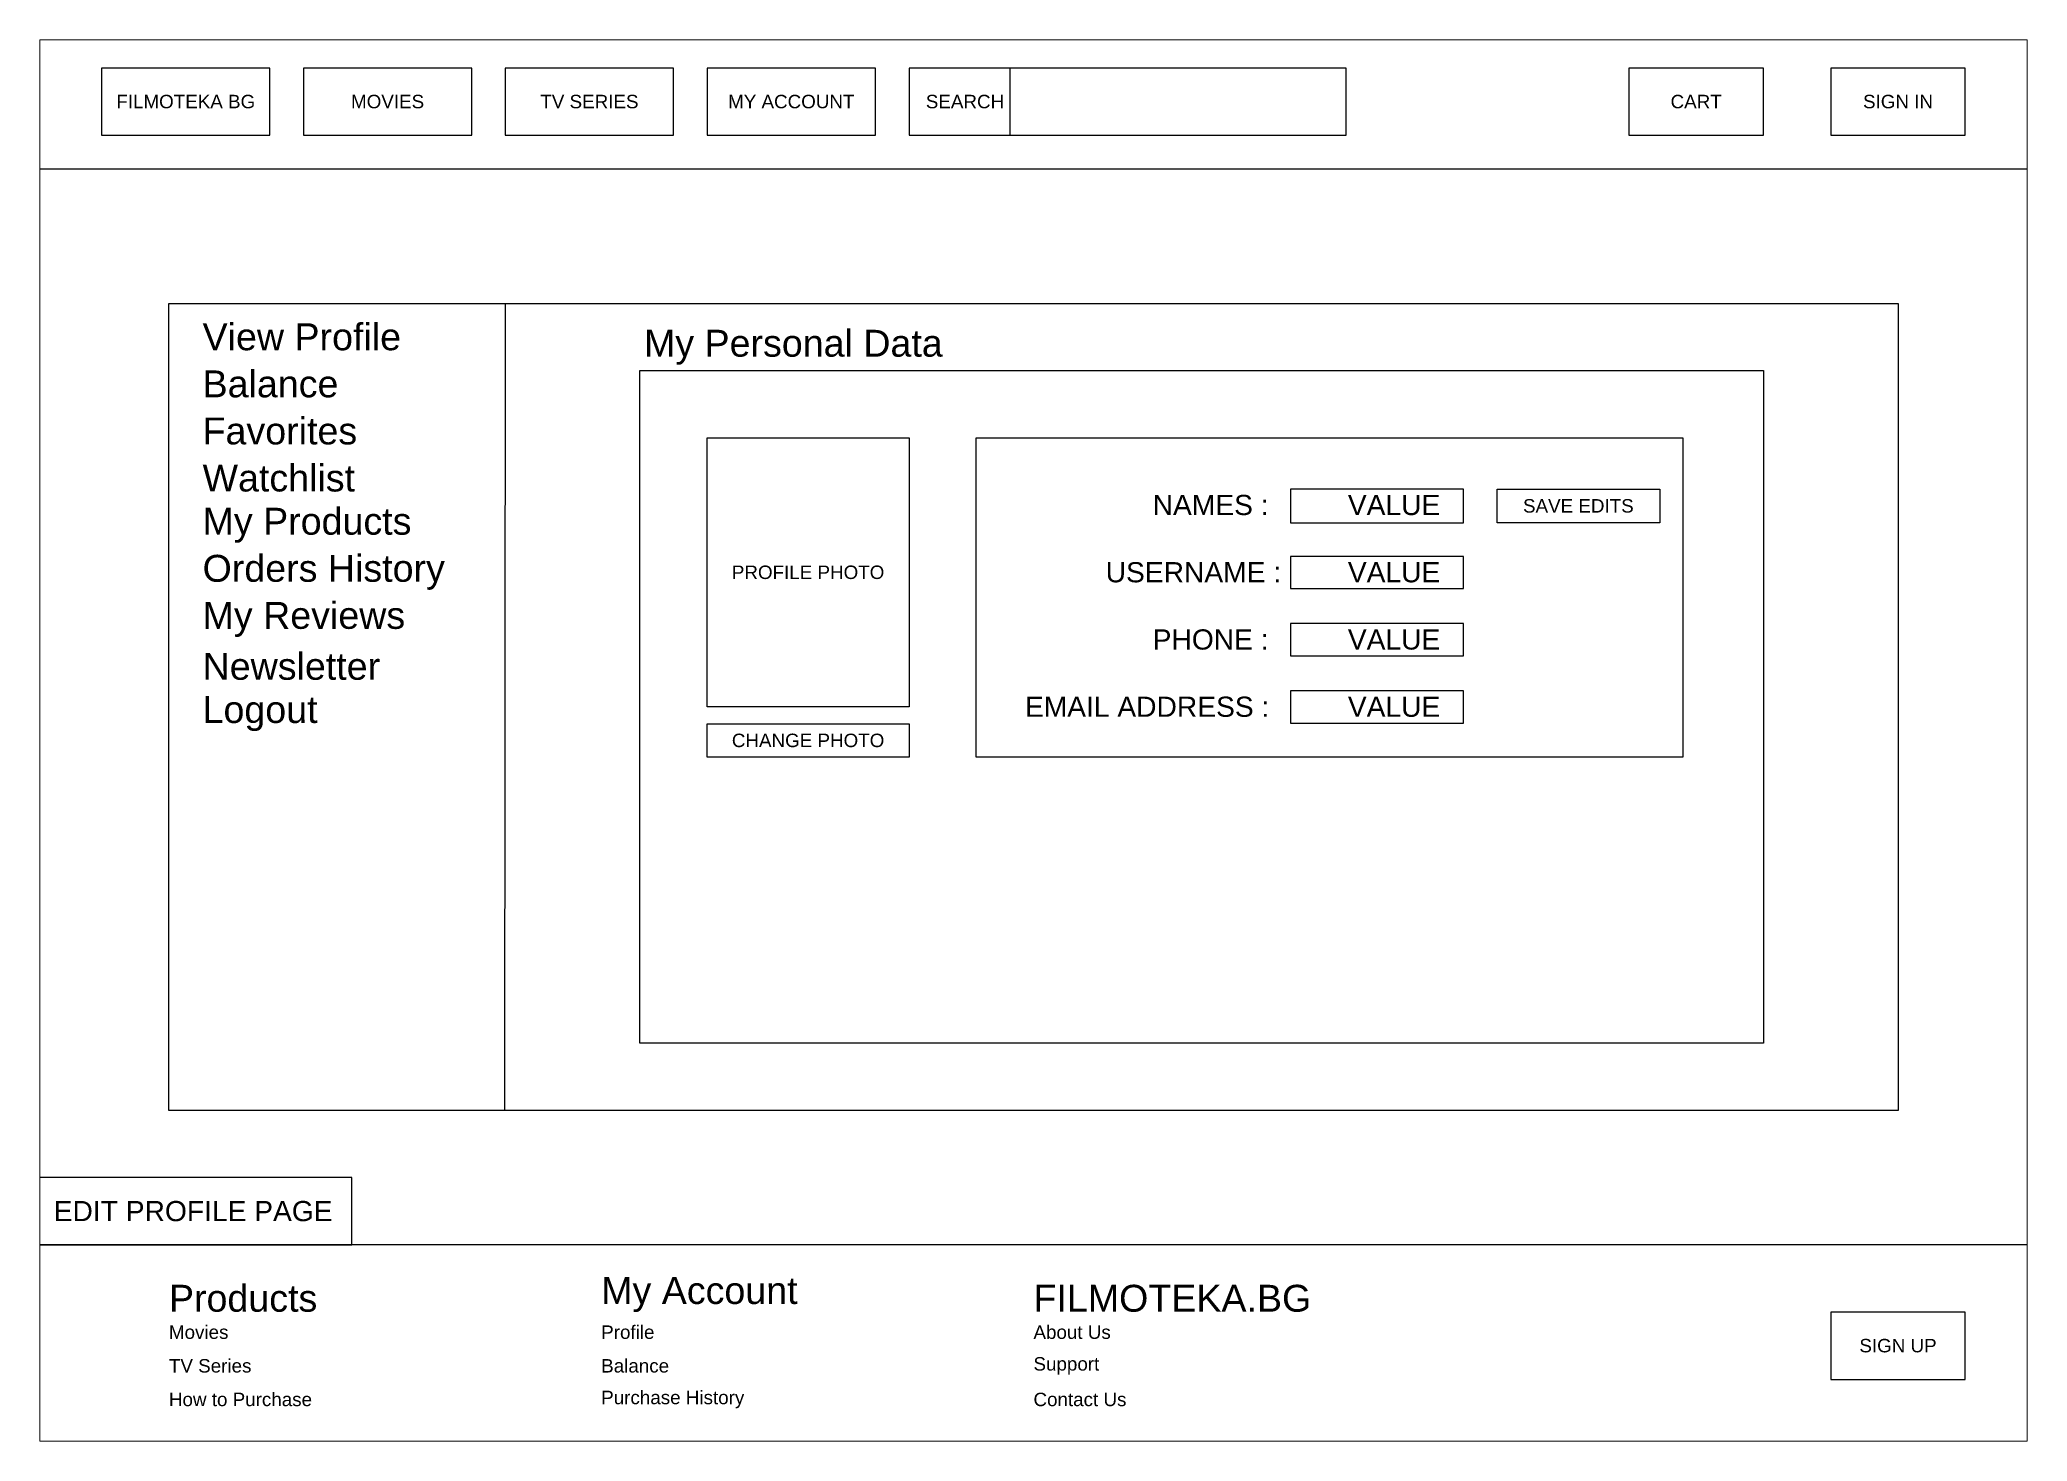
# Paper-space layout 'Edit Profile' of a CAD drawing. Header units: inches, sheet in millimetres. Extents: x 0 to 295, y 0 to 208.
# The model-space entities are those that its viewports show. They can reach past a viewport. Long polylines and large blocks are cut down to what shows.
import ezdxf

# ---------------------------------------------------------------- set-up
doc = ezdxf.new("R2010")
doc.units = ezdxf.units.IN
doc.header["$MEASUREMENT"] = 0
doc.styles.get("Standard").update_dxf_attribs({"font": 'arial.ttf'})

msp = doc.modelspace()

# ---------------------------------------------------------------- linework, layer by layer
for points in [[(1014.79, 1078.89), (1014.79, 868.89), (1311.79, 868.89), (1311.79, 1078.89)], [(1014.79, 1078.89), (1014.79, 1058.89), (1311.79, 1058.89), (1311.79, 1078.89)], [(1024.79, 1073.89), (1024.79, 1063.89), (1049.79, 1063.89), (1049.79, 1073.89)], [(1054.79, 1073.89), (1054.79, 1063.89), (1079.79, 1063.89), (1079.79, 1073.89)], [(1084.79, 1073.89), (1084.79, 1063.89), (1109.79, 1063.89), (1109.79, 1073.89)], [(1114.79, 1073.89), (1114.79, 1063.89), (1139.79, 1063.89), (1139.79, 1073.89)], [(1144.79, 1073.89), (1144.79, 1063.89), (1209.79, 1063.89), (1209.79, 1073.89)], [(1251.79, 1073.89), (1251.79, 1063.89), (1271.79, 1063.89), (1271.79, 1073.89)], [(1281.79, 1073.89), (1281.79, 1063.89), (1301.79, 1063.89), (1301.79, 1073.89)], [(1034.79, 1038.89), (1291.79, 1038.89), (1291.79, 918.89), (1034.79, 918.89)], [(1034.79, 1038.89), (1084.79, 1038.89), (1084.65, 918.89), (1034.79, 918.89)], [(1104.79, 1028.89), (1271.79, 1028.89), (1271.79, 928.89), (1104.79, 928.89)], [(1114.79, 1018.89), (1144.79, 1018.89), (1144.79, 978.89), (1114.79, 978.89)], [(1154.79, 1018.89), (1259.79, 1018.89), (1259.79, 971.39), (1154.79, 971.39)], [(1227.19, 1011.27), (1201.47, 1011.27), (1201.47, 1006.27), (1227.19, 1006.27)], [(1232.19, 1011.27), (1256.37, 1011.27), (1256.37, 1006.27), (1232.19, 1006.27)], [(1227.19, 1001.27), (1201.47, 1001.27), (1201.47, 996.48), (1227.19, 996.48)], [(1227.19, 991.27), (1201.47, 991.27), (1201.47, 986.48), (1227.19, 986.48)], [(1227.19, 981.27), (1201.47, 981.27), (1201.47, 976.48), (1227.19, 976.48)], [(1114.79, 976.39), (1144.79, 976.39), (1144.79, 971.39), (1114.79, 971.39)], [(1014.79, 908.89), (1014.79, 898.89), (1061.99, 898.89), (1061.99, 908.89)], [(1014.79, 898.89), (1014.79, 868.89), (1311.79, 868.89), (1311.79, 898.89)], [(1281.79, 888.89), (1281.79, 878.89), (1301.79, 878.89), (1301.79, 888.89)]]:
    msp.add_lwpolyline(points, close=True)
msp.add_lwpolyline([(1159.79, 1073.89), (1159.79, 1063.89)])

# ---------------------------------------------------------------- texts
for s, width, insert, char_height, attachment_point in [('FILMOTEKA BG', 23.0842, (1037.29, 1068.89), 2, 5), ('MOVIES', 23.0842, (1067.29, 1068.89), 2, 5), ('TV SERIES', 23.0842, (1097.29, 1068.89), 2, 5), ('MY ACCOUNT', 23.0842, (1127.29, 1068.89), 2, 5), ('SEARCH', 23.0842, (1147.29, 1068.89), 2, 4), ('CART', 23.0842, (1261.79, 1068.89), 2, 5), ('SIGN IN', 23.0842, (1291.79, 1068.89), 2, 5), ('My Personal Data', 55.1136, (1105.4, 1032.36), 4, 4), ('^I      NAMES :^IVALUE', 89.2272, (1162.02, 1008.89), 3, 4), ('SAVE EDITS', 30.346, (1244.28, 1008.77), 2, 5), ('PROFILE PHOTO', 23.0842, (1129.79, 998.89), 2, 5), ('^IUSERNAME :^IVALUE', 89.2272, (1162.02, 998.89), 3, 4), ('^I      PHONE :^IVALUE', 89.2272, (1162.02, 988.89), 3, 4), ('EMAIL ADDRESS :^IVALUE', 89.2272, (1162.02, 978.89), 3, 4), ('CHANGE PHOTO', 23.0842, (1129.79, 973.89), 2, 5), ('Products', 23.0842, (1034.79, 888.89), 4, 7), ('My Account', 30.4886, (1099.04, 888.89), 4, 7), ('FILMOTEKA.BG', 23.0842, (1163.29, 888.89), 4, 7), ('SIGN UP', 23.0842, (1291.79, 883.89), 2, 5)]:
    msp.add_mtext_dynamic_manual_height_columns(s, width=width, gutter_width=1, heights=[0], dxfattribs=dict(insert=insert, char_height=char_height, attachment_point=attachment_point))
at = {"color": 1}
for s, width, insert, char_height, attachment_point in [('View Profile', 36.4583, (1039.79, 1033.89), 4, 4), ('EDIT PROFILE PAGE', 43.8721, (1038.39, 903.89), 3, 5)]:
    msp.add_mtext_dynamic_manual_height_columns(s, width=width, gutter_width=1, heights=[0], dxfattribs=dict(at, insert=insert, char_height=char_height, attachment_point=attachment_point))
at = {"color": 5, "attachment_point": 4}
for s, width, insert, char_height in [('Balance', 36.4583, (1039.79, 1026.89), 4), ('Favorites', 36.4583, (1039.79, 1019.89), 4), ('Watchlist', 36.4583, (1039.79, 1012.89), 4), ('My Products', 36.4583, (1039.79, 1005.89), 4), ('Orders History', 36.4583, (1039.79, 998.89), 4), ('My Reviews', 36.4583, (1039.79, 991.89), 4), ('Newsletter', 36.4583, (1039.79, 984.89), 4), ('Logout', 36.4583, (1039.79, 977.89), 4), ('Movies', 23.0842, (1034.79, 885.89), 2), ('Profile', 23.0842, (1099.04, 885.89), 2), ('About Us', 23.0842, (1163.29, 885.89), 2), ('TV Series', 23.0842, (1034.79, 880.89), 2), ('Balance', 23.0842, (1099.04, 880.89), 2), ('Support', 23.0842, (1163.29, 880.89), 2), ('How to Purchase', 23.0842, (1034.79, 875.89), 2), ('Purchase History', 23.0842, (1099.04, 875.89), 2), ('Contact Us', 23.0842, (1163.29, 875.89), 2)]:
    msp.add_mtext_dynamic_manual_height_columns(s, width=width, gutter_width=1, heights=[0], dxfattribs=dict(at, insert=insert, char_height=char_height))

psp = doc.layouts.new('Edit Profile')

# ---------------------------------------------------------------- viewports
at = {"layer": '0'}
psp.add_viewport(center=(147.7, 104.21), size=(295.41, 208.4145), view_center_point=(1163.29, 973.89), view_height=208.4146, dxfattribs=at)

doc.saveas('drawing.dxf')
